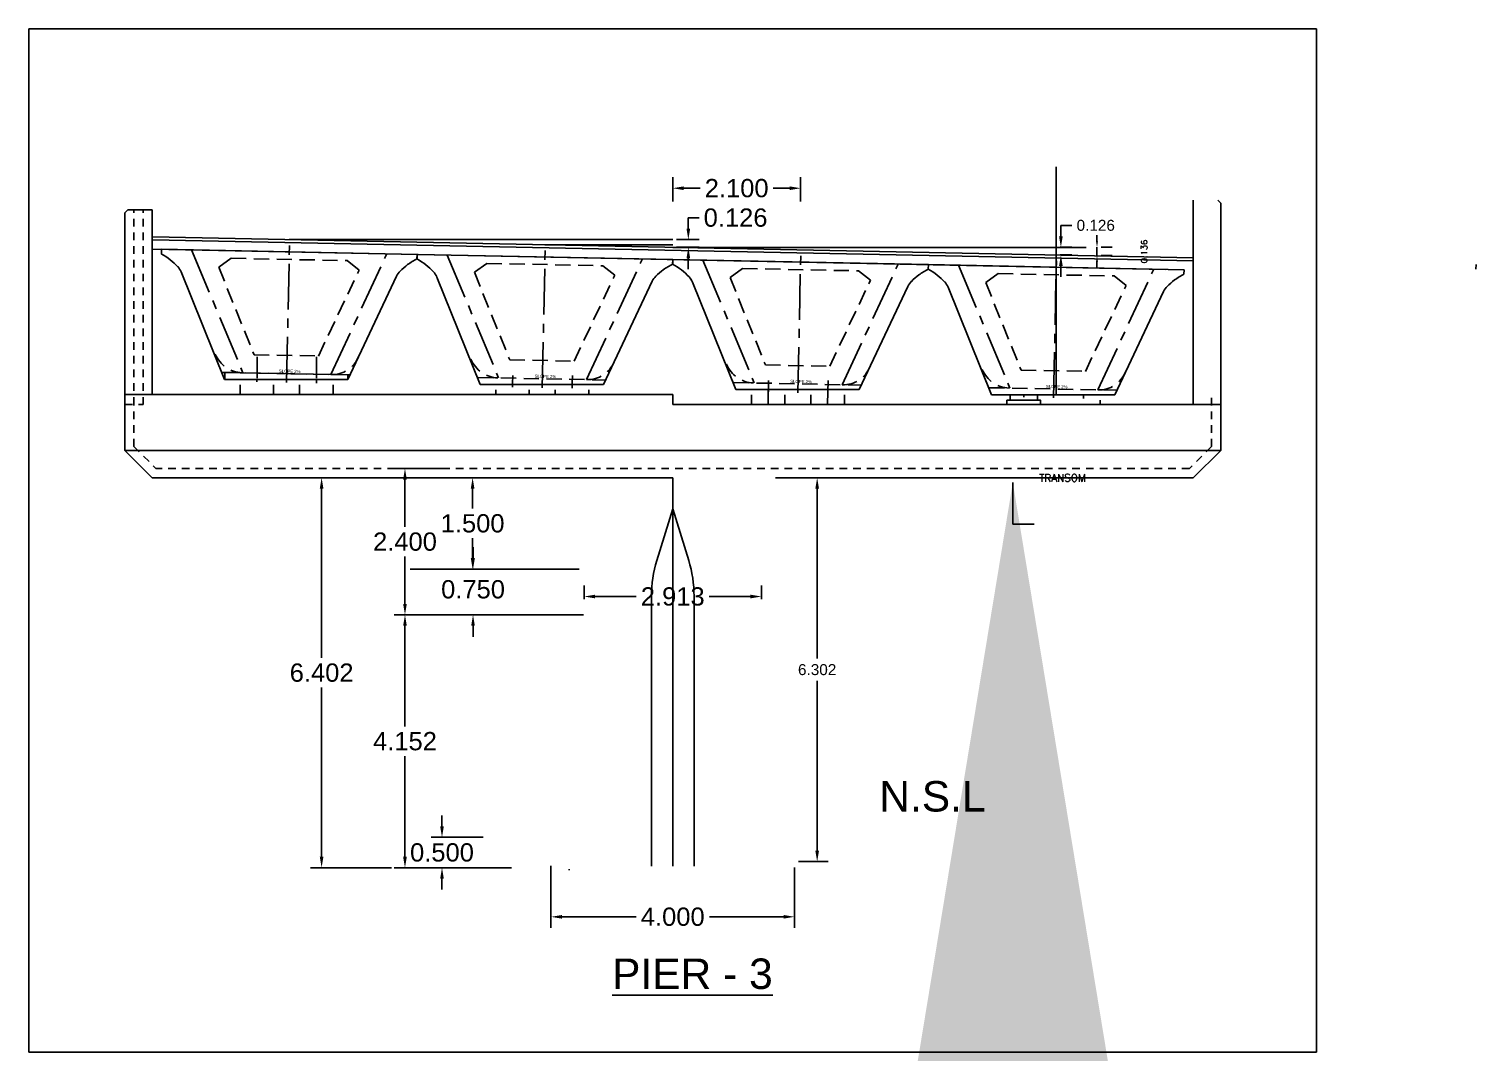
# Model space of a CAD drawing. Header units: inches. Extents: x 7464 to 8514, y 25455 to 25607.
# Drawn here: x 7934.82 to 7958.59, y 25585.49 to 25602.28 of the extents above; entities that cross this region are included whole.
import ezdxf

# ---------------------------------------------------------------- set-up
doc = ezdxf.new("R2010")
doc.units = ezdxf.units.IN
doc.header["$MEASUREMENT"] = 0
doc.linetypes.add('CENTER', pattern=[2, 1.25, -0.25, 0.25, -0.25])
doc.linetypes.add('HIDDEN', pattern=[0.375, 0.25, -0.125])
for name, color, linetype in [('CL', 4, 'CENTER'), ('DIM', 4, 'Continuous'), ('GIRDER', 4, 'Continuous'), ('INTERIOR GIRDER', 3, 'Continuous'), ('PIER', 7, 'Continuous'), ('STR-SECARROW', 2, 'Continuous'), ('TRANSOM', 3, 'Continuous')]:
    doc.layers.add(name, color=color, linetype=linetype)
doc.styles.add('ROMANS', font='romans')
doc.styles.get("Standard").update_dxf_attribs({"font": 'arial.ttf'})
doc.dimstyles.new('DIM 1-1', dxfattribs={"dimscale": 0, "dimtxt": 2.5, "dimasz": 2.5, "dimexe": 1.25, "dimexo": 2.5, "dimgap": 1, "dimtad": 1, "dimdec": 0, "dimzin": 1, "dimdsep": 46, "dimtxsty": 'ROMANS', "dimcen": 1.5, "dimclrd": 4, "dimclre": 4, "dimclrt": 7, "dimadec": 0, "dimazin": 0, "dimtfac": 1, "dimtdec": 0, "dimtmove": 2, "dimatfit": 3, "dimfxl": 1, "dimtolj": 1, "dimtzin": 0, "dimarcsym": 0})
doc.dimstyles.get("Standard").update_dxf_attribs({"dimtxt": 0.18, "dimasz": 0.18, "dimexe": 0.18, "dimexo": 0.0625, "dimgap": 0.09, "dimtad": 0, "dimtih": 1, "dimtoh": 1, "dimdec": 3, "dimzin": 0, "dimdsep": 46, "dimtxsty": 'Standard', "dimcen": 0.09, "dimadec": 0, "dimazin": 0, "dimtfac": 1, "dimtdec": 3, "dimtofl": 0, "dimtmove": 0, "dimatfit": 3, "dimfxl": 1, "dimtolj": 1, "dimtzin": 0, "dimarcsym": 0})
doc.dimstyles.new('STANDARD-2', dxfattribs={"dimscale": 25, "dimtxt": 0.05, "dimasz": 0.01, "dimexe": 0.01, "dimexo": 0.01, "dimgap": 0.01, "dimtad": 0, "dimdec": 3, "dimzin": 0, "dimdsep": 46, "dimtxsty": 'ROMANS', "dimcen": -0.1, "dimclrd": 4, "dimclre": 4, "dimclrt": 7, "dimadec": 0, "dimazin": 0, "dimtfac": 1, "dimtdec": 3, "dimtmove": 2, "dimatfit": 3, "dimfxl": 1, "dimtolj": 1, "dimtzin": 0, "dimarcsym": 0})

# ---------------------------------------------------------------- blocks, each defined once
blk = doc.blocks.new('*D102')
at = {"color": 0, "lineweight": -2, "transparency": 16777216}
for p, q in [((7942.372, 25594.915), (7941.926, 25594.915)), ((7942.106, 25594.735), (7942.106, 25594.408)), ((7942.106, 25593.595), (7942.106, 25593.922)), ((7942.372, 25593.415), (7941.926, 25593.415))]:
    blk.add_line(p, q, dxfattribs=at)
at = {"color": 0, "transparency": 16777216}
for points in [[(7942.076, 25594.735), (7942.136, 25594.735), (7942.106, 25594.915)], [(7942.076, 25593.595), (7942.136, 25593.595), (7942.106, 25593.415)]]:
    blk.add_solid(points, dxfattribs=at)
at = {"layer": 'Defpoints', "color": 0, "transparency": 16777216}
for p in [(7942.435, 25594.915), (7942.106, 25593.415), (7942.435, 25593.415)]:
    blk.add_point(p, dxfattribs=at)
at = {"color": 0, "transparency": 16777216, "insert": (7942.106, 25594.165), "char_height": 0.3, "attachment_point": 5}
blk.add_mtext('\\A1;1.500', dxfattribs=at)
blk = doc.blocks.new('*D103')
at = {"color": 0, "lineweight": -2, "transparency": 16777216}
for p, q in [((7942.113, 25593.595), (7942.113, 25593.775)), ((7942.407, 25593.415), (7941.933, 25593.415)), ((7942.407, 25592.665), (7941.933, 25592.665)), ((7942.113, 25592.485), (7942.113, 25592.305))]:
    blk.add_line(p, q, dxfattribs=at)
at = {"color": 0, "transparency": 16777216}
for points in [[(7942.083, 25593.595), (7942.143, 25593.595), (7942.113, 25593.415)], [(7942.083, 25592.485), (7942.143, 25592.485), (7942.113, 25592.665)]]:
    blk.add_solid(points, dxfattribs=at)
at = {"layer": 'Defpoints', "color": 0, "transparency": 16777216}
for p in [(7942.469, 25593.415), (7942.113, 25592.665), (7942.469, 25592.665)]:
    blk.add_point(p, dxfattribs=at)
at = {"color": 0, "transparency": 16777216, "insert": (7942.113, 25593.082), "char_height": 0.3, "attachment_point": 5}
blk.add_mtext('\\A1;0.750', dxfattribs=at)
blk = doc.blocks.new('*D104')
at = {"color": 0, "lineweight": -2, "transparency": 16777216}
for p, q in [((7941.677, 25595.065), (7940.815, 25595.065)), ((7940.995, 25594.885), (7940.995, 25594.108)), ((7940.995, 25592.845), (7940.995, 25593.622)), ((7941.677, 25592.665), (7940.815, 25592.665))]:
    blk.add_line(p, q, dxfattribs=at)
at = {"color": 0, "transparency": 16777216}
for points in [[(7940.965, 25594.885), (7941.025, 25594.885), (7940.995, 25595.065)], [(7940.965, 25592.845), (7941.025, 25592.845), (7940.995, 25592.665)]]:
    blk.add_solid(points, dxfattribs=at)
at = {"layer": 'Defpoints', "color": 0, "transparency": 16777216}
for p in [(7941.74, 25595.065), (7940.995, 25592.665), (7941.74, 25592.665)]:
    blk.add_point(p, dxfattribs=at)
at = {"color": 0, "transparency": 16777216, "insert": (7940.995, 25593.865), "char_height": 0.3, "attachment_point": 5}
blk.add_mtext('\\A1;2.400', dxfattribs=at)
blk = doc.blocks.new('*D98')
at = {"color": 0, "lineweight": -2, "transparency": 16777216}
for p, q in [((7940.774, 25594.915), (7939.446, 25594.915)), ((7939.626, 25594.735), (7939.626, 25591.957)), ((7939.626, 25588.693), (7939.626, 25591.471)), ((7940.774, 25588.513), (7939.446, 25588.513))]:
    blk.add_line(p, q, dxfattribs=at)
at = {"color": 0, "transparency": 16777216}
for points in [[(7939.596, 25594.735), (7939.656, 25594.735), (7939.626, 25594.915)], [(7939.596, 25588.693), (7939.656, 25588.693), (7939.626, 25588.513)]]:
    blk.add_solid(points, dxfattribs=at)
at = {"layer": 'Defpoints', "color": 0, "transparency": 16777216}
for p in [(7940.836, 25594.915), (7939.626, 25588.513), (7940.836, 25588.513)]:
    blk.add_point(p, dxfattribs=at)
at = {"color": 0, "transparency": 16777216, "insert": (7939.626, 25591.714), "char_height": 0.3, "attachment_point": 5}
blk.add_mtext('\\A1;6.402', dxfattribs=at)
blk = doc.blocks.new('*D99')
at = {"color": 0, "lineweight": -2, "transparency": 16777216}
for p, q in [((7943.393, 25588.518), (7943.393, 25587.527)), ((7947.393, 25588.518), (7947.393, 25587.527)), ((7943.573, 25587.707), (7944.792, 25587.707)), ((7947.213, 25587.707), (7945.995, 25587.707))]:
    blk.add_line(p, q, dxfattribs=at)
at = {"color": 0, "transparency": 16777216}
for points in [[(7943.573, 25587.737), (7943.573, 25587.677), (7943.393, 25587.707)], [(7947.213, 25587.737), (7947.213, 25587.677), (7947.393, 25587.707)]]:
    blk.add_solid(points, dxfattribs=at)
at = {"layer": 'Defpoints', "color": 0, "transparency": 16777216}
for p in [(7943.393, 25588.58), (7947.393, 25588.58), (7947.393, 25587.707)]:
    blk.add_point(p, dxfattribs=at)
at = {"color": 0, "transparency": 16777216, "insert": (7945.393, 25587.707), "char_height": 0.3, "attachment_point": 5}
blk.add_mtext('\\A1;4.000', dxfattribs=at)
blk = doc.blocks.new('*D105')
at = {"color": 0, "lineweight": -2, "transparency": 16777216}
for p, q in [((7942.745, 25592.665), (7940.815, 25592.665)), ((7940.995, 25592.485), (7940.995, 25590.832)), ((7940.995, 25588.693), (7940.995, 25590.346)), ((7942.745, 25588.513), (7940.815, 25588.513))]:
    blk.add_line(p, q, dxfattribs=at)
at = {"color": 0, "transparency": 16777216}
for points in [[(7940.965, 25592.485), (7941.025, 25592.485), (7940.995, 25592.665)], [(7940.965, 25588.693), (7941.025, 25588.693), (7940.995, 25588.513)]]:
    blk.add_solid(points, dxfattribs=at)
at = {"layer": 'Defpoints', "color": 0, "transparency": 16777216}
for p in [(7942.808, 25592.665), (7940.995, 25588.513), (7942.808, 25588.513)]:
    blk.add_point(p, dxfattribs=at)
at = {"color": 0, "transparency": 16777216, "insert": (7940.995, 25590.589), "char_height": 0.3, "attachment_point": 5}
blk.add_mtext('\\A1;4.152', dxfattribs=at)
blk = doc.blocks.new('*D100')
at = {"color": 0, "lineweight": -2, "transparency": 16777216}
for p, q in [((7941.603, 25589.193), (7941.603, 25589.373)), ((7942.281, 25589.013), (7941.423, 25589.013)), ((7942.281, 25588.513), (7941.423, 25588.513)), ((7941.603, 25588.333), (7941.603, 25588.153))]:
    blk.add_line(p, q, dxfattribs=at)
at = {"color": 0, "transparency": 16777216}
for points in [[(7941.573, 25589.193), (7941.633, 25589.193), (7941.603, 25589.013)], [(7941.573, 25588.333), (7941.633, 25588.333), (7941.603, 25588.513)]]:
    blk.add_solid(points, dxfattribs=at)
at = {"layer": 'Defpoints', "color": 0, "transparency": 16777216}
for p in [(7942.344, 25589.013), (7941.603, 25588.513), (7942.344, 25588.513)]:
    blk.add_point(p, dxfattribs=at)
at = {"color": 0, "transparency": 16777216, "insert": (7941.603, 25588.763), "char_height": 0.3, "attachment_point": 5}
blk.add_mtext('\\A1;0.500', dxfattribs=at)
blk = doc.blocks.new('*D106')
at = {"color": 0, "lineweight": -2, "transparency": 16777216}
for p, q in [((7943.937, 25592.92), (7943.937, 25593.145)), ((7946.85, 25592.92), (7946.85, 25593.145)), ((7944.117, 25592.965), (7944.795, 25592.965)), ((7946.67, 25592.965), (7945.992, 25592.965))]:
    blk.add_line(p, q, dxfattribs=at)
at = {"color": 0, "transparency": 16777216}
for points in [[(7944.117, 25592.995), (7944.117, 25592.935), (7943.937, 25592.965)], [(7946.67, 25592.995), (7946.67, 25592.935), (7946.85, 25592.965)]]:
    blk.add_solid(points, dxfattribs=at)
at = {"layer": 'Defpoints', "color": 0, "transparency": 16777216}
for p in [(7946.85, 25592.965), (7943.937, 25592.858), (7946.85, 25592.858)]:
    blk.add_point(p, dxfattribs=at)
at = {"color": 0, "transparency": 16777216, "insert": (7945.393, 25592.965), "char_height": 0.3, "attachment_point": 5}
blk.add_mtext('\\A1;2.913', dxfattribs=at)
blk = doc.blocks.new('A$C0EEC6302')
at = {"color": 0}
blk.add_line((1.04, 0.052), (3.061, 0.052), dxfattribs=at)
at = {"layer": 'CL', "color": 0, "ltscale": 0.6}
for p, q in [((0.498, 2.178), (1.339, 0.161)), ((2.058, 0), (2.103, 2.263)), ((2.783, 0.132), (3.704, 2.114)), ((1.569, 0.01), (1.57, 0.052)), ((2.547, -0.01), (2.548, 0.052))]:
    blk.add_line(p, q, dxfattribs=at)
at = {"layer": 'GIRDER', "color": 0}
for p, q in [((0.001, 2.188), (0, 2.113)), ((0.001, 2.188), (0, 2.113)), ((4.201, 2.104), (0.001, 2.188)), ((4.201, 2.104), (4.199, 2.029)), ((4.201, 2.104), (4.199, 2.029)), ((0.324, 1.817), (1.04, 0.052)), ((3.061, 0.052), (3.864, 1.746))]:
    blk.add_line(p, q, dxfattribs=at)
for centre, radius, start, end in [((-0.472, 1.231), 1, 51.7985, 61.8557), ((-0.472, 1.231), 1, 42.2071, 51.7985), ((0.047, 1.702), 0.3, 22.6335, 42.2071), ((4.635, 1.129), 1, 126.1139, 135.5024), ((4.635, 1.129), 1, 115.8539, 126.1139), ((4.136, 1.62), 0.3, 135.5024, 155.076)]:
    blk.add_arc(centre, radius, start, end, dxfattribs=at)
at = {"layer": 'INTERIOR GIRDER', "color": 0, "linetype": 'HIDDEN'}
for p, q in [((0.942, 1.894), (1.145, 2.04)), ((1.145, 2.04), (3.053, 2.002)), ((3.25, 1.848), (3.053, 2.002)), ((0.942, 1.894), (1.523, 0.457)), ((2.579, 0.436), (3.25, 1.848)), ((1.523, 0.457), (2.579, 0.436)), ((1.002, 0.168), (3.096, 0.126))]:
    blk.add_line(p, q, dxfattribs=at)
for centre, radius, start, end in [((1.347, 0.661), 0.5, 202.6335, 267.709), ((2.804, 0.6), 0.468, 267.6995, 338.1779)]:
    blk.add_arc(centre, radius, start, end, dxfattribs=at)
at = {"color": 0, "insert": (1.932, 0.214), "char_height": 0.05, "width": 0.6119, "attachment_point": 1, "rotation": 358.8548}
blk.add_mtext('\\A1;SLOPE 2%', dxfattribs=at)
blk = doc.blocks.new('*D107')
at = {"lineweight": -2, "transparency": 16777216}
for p, q in [((7952.361, 25598.798), (7952.361, 25598.898)), ((7952.361, 25598.562), (7952.361, 25598.698)), ((7952.432, 25598.698), (7952.611, 25598.698)), ((7952.361, 25598.462), (7952.361, 25598.362)), ((7952.432, 25598.562), (7952.611, 25598.562))]:
    blk.add_line(p, q, dxfattribs=at)
at = {"transparency": 16777216}
for points in [[(7952.345, 25598.798), (7952.378, 25598.798), (7952.361, 25598.698)], [(7952.345, 25598.462), (7952.378, 25598.462), (7952.361, 25598.562)]]:
    blk.add_solid(points, dxfattribs=at)
at = {"layer": 'Defpoints', "color": 0, "transparency": 16777216}
for p in [(7952.182, 25598.698), (7952.361, 25598.698), (7952.182, 25598.562)]:
    blk.add_point(p, dxfattribs=at)
at = {"color": 7, "transparency": 16777216, "insert": (7953.136, 25598.63), "char_height": 0.1, "attachment_point": 5, "rotation": 90, "style": 'ROMANS'}
blk.add_mtext('\\A1;0.136', dxfattribs=at)
blk = doc.blocks.new('*D101')
at = {"layer": 'Defpoints', "color": 0, "transparency": 16777216}
for p in [(7951.693, 25598.698), (7951.768, 25598.698), (7951.693, 25598.572)]:
    blk.add_point(p, dxfattribs=at)
at = {"layer": 'DIM', "color": 0, "lineweight": -2, "transparency": 16777216}
for p, q in [((7951.768, 25598.878), (7951.768, 25599.058)), ((7951.768, 25599.058), (7951.948, 25599.058)), ((7951.756, 25598.698), (7951.948, 25598.698)), ((7951.756, 25598.572), (7951.948, 25598.572)), ((7951.768, 25598.392), (7951.768, 25598.212))]:
    blk.add_line(p, q, dxfattribs=at)
at = {"layer": 'DIM', "color": 0, "transparency": 16777216}
for points in [[(7951.738, 25598.878), (7951.798, 25598.878), (7951.768, 25598.698)], [(7951.738, 25598.392), (7951.798, 25598.392), (7951.768, 25598.572)]]:
    blk.add_solid(points, dxfattribs=at)
at = {"layer": 'DIM', "color": 0, "transparency": 16777216, "insert": (7952.341, 25599.058), "char_height": 0.18, "attachment_point": 5}
blk.add_mtext('\\A1;0.126', dxfattribs=at)
blk = doc.blocks.new('*D108')
at = {"color": 0, "lineweight": -2, "transparency": 16777216}
for p, q in [((7945.649, 25599.004), (7945.649, 25599.184)), ((7945.649, 25599.184), (7945.829, 25599.184)), ((7945.456, 25598.824), (7945.829, 25598.824)), ((7945.456, 25598.698), (7945.829, 25598.698)), ((7945.649, 25598.518), (7945.649, 25598.338))]:
    blk.add_line(p, q, dxfattribs=at)
at = {"color": 0, "transparency": 16777216}
for points in [[(7945.619, 25599.004), (7945.679, 25599.004), (7945.649, 25598.824)], [(7945.619, 25598.518), (7945.679, 25598.518), (7945.649, 25598.698)]]:
    blk.add_solid(points, dxfattribs=at)
at = {"layer": 'Defpoints', "color": 0, "transparency": 16777216}
for p in [(7945.393, 25598.824), (7945.393, 25598.698), (7945.649, 25598.824)]:
    blk.add_point(p, dxfattribs=at)
at = {"color": 0, "transparency": 16777216, "insert": (7946.425, 25599.184), "char_height": 0.3, "attachment_point": 5}
blk.add_mtext('\\A1;0.126', dxfattribs=at)
blk = doc.blocks.new('*D109')
at = {"color": 0, "lineweight": -2, "transparency": 16777216}
for p, q in [((7945.393, 25599.448), (7945.393, 25599.848)), ((7947.493, 25599.448), (7947.493, 25599.848)), ((7945.573, 25599.668), (7945.845, 25599.668)), ((7947.313, 25599.668), (7947.042, 25599.668))]:
    blk.add_line(p, q, dxfattribs=at)
at = {"color": 0, "transparency": 16777216}
for points in [[(7945.573, 25599.698), (7945.573, 25599.638), (7945.393, 25599.668)], [(7947.313, 25599.698), (7947.313, 25599.638), (7947.493, 25599.668)]]:
    blk.add_solid(points, dxfattribs=at)
at = {"layer": 'Defpoints', "color": 0, "transparency": 16777216}
for p in [(7947.493, 25599.668), (7945.393, 25599.385), (7947.493, 25599.385)]:
    blk.add_point(p, dxfattribs=at)
at = {"color": 0, "transparency": 16777216, "insert": (7946.443, 25599.668), "char_height": 0.3, "attachment_point": 5}
blk.add_mtext('\\A1;2.100', dxfattribs=at)
blk = doc.blocks.new('*D164')
at = {"color": 0, "lineweight": -2, "transparency": 16777216}
for p, q in [((7947.456, 25594.915), (7947.945, 25594.915)), ((7947.765, 25594.735), (7947.765, 25591.946)), ((7947.765, 25588.793), (7947.765, 25591.582)), ((7947.456, 25588.613), (7947.945, 25588.613))]:
    blk.add_line(p, q, dxfattribs=at)
at = {"color": 0, "transparency": 16777216}
for points in [[(7947.735, 25594.735), (7947.795, 25594.735), (7947.765, 25594.915)], [(7947.735, 25588.793), (7947.795, 25588.793), (7947.765, 25588.613)]]:
    blk.add_solid(points, dxfattribs=at)
at = {"layer": 'Defpoints', "color": 0, "transparency": 16777216}
for p in [(7947.393, 25594.915), (7947.393, 25588.613), (7947.765, 25588.613)]:
    blk.add_point(p, dxfattribs=at)
at = {"color": 0, "transparency": 16777216, "insert": (7947.765, 25591.764), "char_height": 0.18, "attachment_point": 5}
blk.add_mtext('\\A1;6.302', dxfattribs=at)

msp = doc.modelspace()

# ---------------------------------------------------------------- linework, layer by layer
for p, q in [((7951.6934, 25596.2831), (7951.6934, 25600.0214)), ((7936.8434, 25598.8687), (7936.8434, 25596.8687)), ((7945.3934, 25598.6977), (7952.1824, 25598.6977)), ((7943.3934, 25594.9151), (7941.1885, 25594.9151)), ((7945.3934, 25594.9151), (7945.3934, 25588.5391)), ((7943.8575, 25593.4151), (7941.0813, 25593.4151)), ((7943.9275, 25592.6651), (7941.4096, 25592.6651)), ((7943.3934, 25588.5458), (7943.3934, 25588.184))]:
    msp.add_line(p, q)
at = {"color": 5}
for p, q in [((7936.8434, 25596.2831), (7936.3913, 25596.2831)), ((7953.9434, 25596.1151), (7954.3934, 25596.1151)), ((7943.3934, 25594.9151), (7943.7074, 25594.9151))]:
    msp.add_line(p, q, dxfattribs=at)
at = {"color": 1}
msp.add_line((7937.3748, 25595.3651), (7937.3748, 25595.3647), dxfattribs=at)
at = {"color": 2}
msp.add_lwpolyline([(7950.8831, 25596.1903), (7951.4331, 25596.1903), (7951.4331, 25596.1153), (7950.8831, 25596.1153)], close=True, dxfattribs=at)
at = {"linetype": 'Continuous', "ltscale": 0.4}
msp.add_lwpolyline([(7945.0434, 25588.5391), (7945.0434, 25592.9723, -0.0743125), (7945.1308, 25593.557), (7945.3934, 25594.407), (7945.656, 25593.557, -0.0743125), (7945.7434, 25592.9723), (7945.7434, 25588.5391)], format="xyb", dxfattribs=at)
at = {"layer": 'DIM', "color": 2}
for p, q in [((7939.0934, 25598.8237), (7945.3934, 25598.8237)), ((7943.2934, 25598.7397), (7945.3934, 25598.7397))]:
    msp.add_line(p, q, dxfattribs=at)
at = {"layer": 'DIM', "color": 0}
for p, q in [((7937.9868, 25596.6455), (7940.0897, 25596.6035)), ((7938.0336, 25596.5296), (7938.0336, 25596.6446)), ((7940.0545, 25596.5292), (7940.0545, 25596.6042))]:
    msp.add_line(p, q, dxfattribs=at)
at = {"layer": 'GIRDER'}
for p, q in [((7936.8464, 25598.8686), (7953.9464, 25598.5266)), ((7936.8434, 25598.6687), (7953.4924, 25598.3357)), ((7936.8464, 25598.8186), (7953.9464, 25598.4766))]:
    msp.add_line(p, q, dxfattribs=at)
at = {"layer": 'GIRDER', "color": 0}
msp.add_line((7958.5873, 25598.4138), (7958.5858, 25598.3388), dxfattribs=at)
msp.add_line((7958.5873, 25598.4138), (7958.5858, 25598.3388), dxfattribs=at)
at = {"layer": 'PIER', "color": 7}
msp.add_lwpolyline([(7943.6909, 25588.4748), (7943.6925, 25588.4871)], dxfattribs=at)
at = {"layer": 'STR-SECARROW', "color": 2}
for p, q in [((7938.5657, 25596.548), (7938.5657, 25596.9005)), ((7939.5437, 25596.548), (7939.5437, 25596.9005)), ((7942.7632, 25596.4638), (7942.7658, 25596.5954)), ((7946.959, 25596.1267), (7946.965, 25596.5115)), ((7947.9372, 25596.1264), (7947.9432, 25596.5113)), ((7938.2857, 25596.2831), (7938.2857, 25596.4425)), ((7938.2857, 25596.2831), (7938.8357, 25596.2831)), ((7938.8357, 25596.4425), (7938.8357, 25596.2831)), ((7939.2638, 25596.2829), (7939.2638, 25596.4423)), ((7939.2638, 25596.2829), (7939.8138, 25596.2829)), ((7939.8138, 25596.4423), (7939.8138, 25596.2829)), ((7942.4848, 25596.2831), (7942.4848, 25596.3585)), ((7943.0348, 25596.3585), (7943.0348, 25596.2831)), ((7943.463, 25596.2831), (7943.463, 25596.3584)), ((7943.463, 25596.2831), (7944.013, 25596.2831)), ((7944.013, 25596.3584), (7944.013, 25596.2831)), ((7946.684, 25596.1151), (7946.684, 25596.2742)), ((7947.234, 25596.2742), (7947.234, 25596.1151)), ((7947.6622, 25596.1151), (7947.6622, 25596.2745)), ((7948.2122, 25596.2745), (7948.2122, 25596.1151)), ((7950.631, 25596.2778), (7952.652, 25596.2774)), ((7946.684, 25596.1151), (7947.234, 25596.1151)), ((7947.6622, 25596.1151), (7948.2122, 25596.1151)), ((7950.8831, 25596.1153), (7950.8831, 25596.1903)), ((7950.8831, 25596.1153), (7951.4331, 25596.1153)), ((7951.4331, 25596.1903), (7951.4331, 25596.1153)), ((7951.8613, 25596.1151), (7952.4113, 25596.1151)), ((7952.4113, 25596.1901), (7952.4113, 25596.1151))]:
    msp.add_line(p, q, dxfattribs=at)
for points in [[(7934.8188, 25602.2827), (7955.9662, 25602.2827), (7955.9662, 25585.4872), (7934.8188, 25585.4872)], [(7950.9361, 25596.2773), (7951.3861, 25596.2773), (7951.3861, 25596.1903), (7950.9361, 25596.1903)]]:
    msp.add_lwpolyline(points, close=True, dxfattribs=at)
msp.add_lwpolyline([(7943.744, 25596.5952), (7943.7414, 25596.4638)], dxfattribs=at)
at = {"layer": 'TRANSOM', "ltscale": 0.5}
for p, q in [((7953.9434, 25599.4713), (7953.9434, 25596.1151)), ((7954.3464, 25599.4713), (7954.3964, 25599.4213)), ((7954.3964, 25596.1151), (7954.3964, 25599.4213)), ((7936.4413, 25599.3153), (7936.3913, 25599.2653)), ((7936.3913, 25596.1151), (7936.3913, 25599.2653)), ((7936.8434, 25599.3153), (7936.4413, 25599.3153)), ((7936.8434, 25599.3153), (7936.8434, 25596.2831)), ((7936.8434, 25596.2831), (7945.3934, 25596.2831)), ((7945.3934, 25596.1151), (7945.3934, 25596.2831)), ((7954.3964, 25595.3651), (7954.3964, 25596.2831)), ((7936.3934, 25595.3651), (7936.3934, 25596.1151)), ((7945.3934, 25596.1151), (7953.9434, 25596.1151)), ((7936.3934, 25595.3651), (7936.8434, 25594.9151)), ((7936.3934, 25595.3651), (7954.3934, 25595.3651)), ((7954.3934, 25595.3651), (7953.9434, 25594.9151)), ((7945.3934, 25594.9151), (7936.8434, 25594.9151)), ((7953.9434, 25594.9151), (7947.0793, 25594.9151))]:
    msp.add_line(p, q, dxfattribs=at)
at = {"layer": 'TRANSOM', "color": 4, "linetype": 'HIDDEN', "ltscale": 0.5}
for p, q in [((7936.5413, 25596.1151), (7936.5413, 25599.3153)), ((7936.6934, 25596.1151), (7936.6934, 25599.3153)), ((7954.2434, 25595.4272), (7954.2434, 25596.2831)), ((7936.3934, 25596.1151), (7936.6934, 25596.1151)), ((7936.5434, 25595.4272), (7936.5434, 25596.1151)), ((7954.3934, 25596.1151), (7954.0913, 25596.1151)), ((7936.5434, 25595.4272), (7936.9055, 25595.0651)), ((7954.2434, 25595.4272), (7953.8812, 25595.0651)), ((7953.8812, 25595.0651), (7936.9055, 25595.0651))]:
    msp.add_line(p, q, dxfattribs=at)

# ---------------------------------------------------------------- block references
at = {"layer": 'STR-SECARROW', "color": 2}
for p in [(7936.9935, 25596.4775), (7941.1927, 25596.3936), (7945.3919, 25596.3096), (7949.591, 25596.2257)]:
    msp.add_blockref('A$C0EEC6302', p, dxfattribs=at)

# ---------------------------------------------------------------- texts
at = {"style": 'ROMANS'}
msp.add_text('TRANSOM', height=0.125, dxfattribs=at).set_placement((7951.4107, 25594.8503))
at = {"char_height": 0.5, "attachment_point": 5}
for s, insert in [('\\A1;N.S.L', (7949.6583, 25589.6821)), ('\\A1;{\\LPIER - 3}', (7945.7162, 25586.7691))]:
    msp.add_mtext(s, dxfattribs=dict(at, insert=insert))

# ---------------------------------------------------------------- dimensions: what is measured, and where the dimension line sits
for p1, p2, distance, dimstyle, override, picture, middle in [((7945.3934, 25599.3852), (7947.4934, 25599.3852), 0.2832, 'Standard', {"dimtxt": 0.3}, '*D109', (7946.4434, 25599.6684)), ((7945.3934, 25598.6977), (7945.3934, 25598.8237), -0.2557, 'Standard', {"dimtxt": 0.3}, '*D108', (7946.4251, 25599.1837)), ((7952.1824, 25598.5619), (7952.1824, 25598.6977), -0.1789, 'STANDARD-2', {"dimtxt": 0.004, "dimasz": 0.004, "dimcen": 0, "dimclrd": 256, "dimclre": 256, "dimfxl": 0.18}, '*D107', (7953.1363, 25598.6298)), ((7941.7399, 25595.0651), (7941.7399, 25592.6651), -0.7451, 'Standard', {"dimtxt": 0.3}, '*D104', (7940.9948, 25593.8651)), ((7940.8364, 25594.9151), (7940.8364, 25588.5131), -1.2105, 'Standard', {"dimtxt": 0.3}, '*D98', (7939.6259, 25591.7141)), ((7942.4347, 25594.9151), (7942.4347, 25593.4151), -0.3283, 'Standard', {"dimtxt": 0.3}, '*D102', (7942.1064, 25594.1651)), ((7942.8077, 25592.6651), (7942.8077, 25588.5131), -1.8129, 'Standard', {"dimtxt": 0.3}, '*D105', (7940.9948, 25590.5891)), ((7942.344, 25589.0131), (7942.344, 25588.5131), -0.7413, 'Standard', {"dimtxt": 0.3}, '*D100', (7941.6027, 25588.7631)), ((7943.3934, 25588.5803), (7947.3934, 25588.5803), -0.8731, 'Standard', {"dimtxt": 0.3}, '*D99', (7945.3934, 25587.7072))]:
    dim = msp.add_aligned_dim(p1=p1, p2=p2, distance=distance, dimstyle=dimstyle, override=override)
    dim.commit()
    dim.dimension.update_dxf_attribs({"geometry": picture, "text_midpoint": middle})
at = {"color": 5}
dim = msp.add_aligned_dim(p1=(7947.3934, 25594.9151), p2=(7947.3934, 25588.6131), distance=0.3717, dimstyle='Standard', override={"dimfxl": 0.18}, dxfattribs=at)
dim.commit()
dim.dimension.update_dxf_attribs({"geometry": '*D164', "text_midpoint": (7947.765, 25591.7641)})
for base, p1, p2, angle, picture, middle in [((7942.113, 25592.6651), (7942.4694, 25593.4151), (7942.4694, 25592.6651), 270, '*D103', (7942.113, 25593.0824)), ((7946.85, 25592.9647), (7943.9367, 25592.8576), (7946.85, 25592.8576), 0, '*D106', (7945.3934, 25592.9647))]:
    dim = msp.add_linear_dim(base=base, p1=p1, p2=p2, angle=angle, dimstyle='Standard', override={"dimtxt": 0.3})
    dim.commit()
    dim.dimension.update_dxf_attribs({"geometry": picture, "text_midpoint": middle, "dimtype": 161})
at = {"layer": 'DIM', "color": 2}
dim = msp.add_aligned_dim(p1=(7951.6934, 25598.5717), p2=(7951.6934, 25598.6977), distance=-0.0743, dimstyle='Standard', dxfattribs=at)
dim.commit()
dim.dimension.update_dxf_attribs({"geometry": '*D101', "text_midpoint": (7952.3413, 25599.0577)})

# ---------------------------------------------------------------- leaders
at = {"layer": 'DIM', "linetype": 'Continuous'}
msp.add_leader([(7950.9786, 25594.8382), (7950.9786, 25594.1506), (7951.3309, 25594.1506)], dimstyle='DIM 1-1', override={"dimscale": 50}, dxfattribs=at)

doc.saveas('drawing.dxf')
